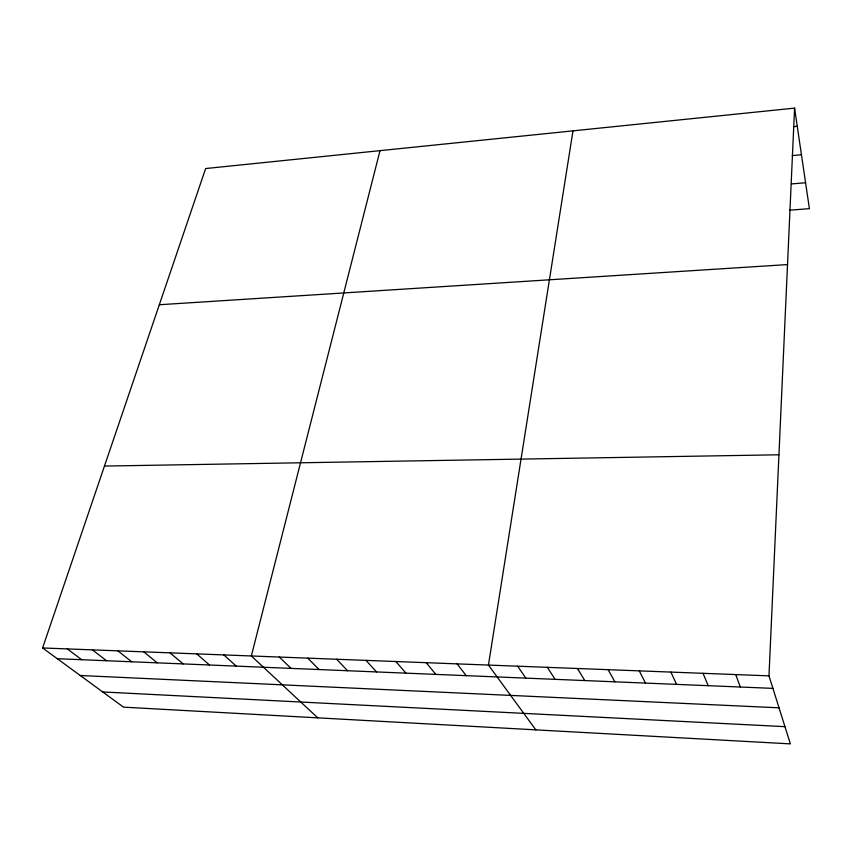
<?xml version="1.0" encoding="UTF-8"?>
<svg xmlns="http://www.w3.org/2000/svg" width="852" height="852" viewBox="0 0 852 852"><rect width="100%" height="100%" fill="white"/><g stroke="black" fill="none" stroke-linecap="round" stroke-linejoin="round"><path stroke-width="1.28" d="M768.973 675.849L794.575 108.119L205.641 168.547L42.6 647.957L123.508 707.149L790.379 743.881L768.973 675.849L42.6 647.957M572.981 130.857L488.452 665.071L535.833 729.855M380.013 150.655L251.34 655.965L317.764 717.842M793.425 126.66L797.248 126.288M792.264 155.607L801.455 154.776M791.465 183.936L805.577 182.754M789.516 210.199L809.4 208.655L794.575 108.119M159.324 304.739L787.514 264.578M104.455 466.065L778.941 454.787M57.276 658.692L772.913 688.373M80.237 675.498L779.037 707.82M102.73 691.952L784.958 726.66M67.319 648.904L81.707 659.704M92.41 649.863L106.511 660.726M117.885 650.843L131.677 661.78M143.754 651.833L157.237 662.835M170.027 652.845L183.18 663.91M196.705 653.867L209.517 665.007M223.81 654.911L236.27 666.115M279.318 657.041L291.043 668.383M307.742 658.138L319.085 669.555M336.636 659.246L347.563 670.737M365.998 660.375L376.509 671.93M395.85 661.514L405.935 673.155M426.202 662.686L435.83 674.39M457.066 663.868L466.225 675.657M517.665 666.189L525.886 678.128M547.346 667.329L555.089 679.342M577.496 668.49L584.749 680.567M608.126 669.672L614.878 681.824M639.256 670.865L645.475 683.091M670.886 672.079L676.573 684.38M703.049 673.314L708.172 685.69M735.734 674.571L740.281 687.021"/></g></svg>
